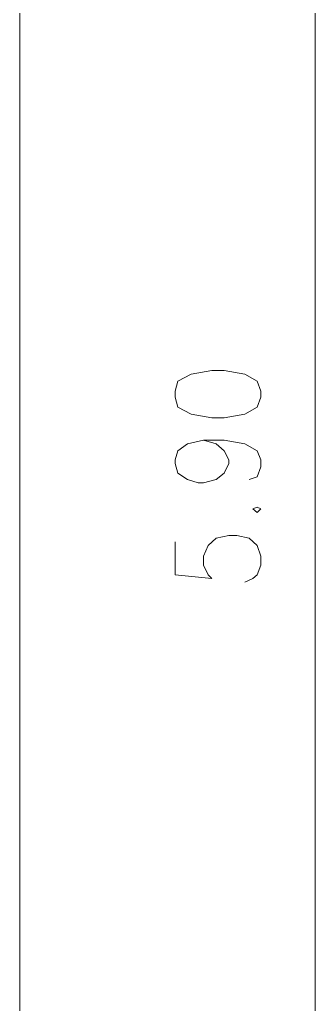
# Model space of a CAD drawing. Header units: millimetres. Extents: x 2928 to 3112, y 1220 to 1280.
# Drawn here: x 3066.547 to 3067.095, y 1268.178 to 1270.002 of the extents above; entities that cross this region are included whole.
import ezdxf

# ---------------------------------------------------------------- set-up
doc = ezdxf.new("R2010")
doc.units = ezdxf.units.MM

msp = doc.modelspace()

# ---------------------------------------------------------------- linework, layer by layer
at = {"color": 253, "linetype": 'Continuous', "lineweight": 5, "true_color": 0x9a9a9a}
for points in [[(3066.54721, 1268.15632), (3066.54721, 1274.95752), (3066.54721, 1274.95752)], [(3067.09468, 1274.95752), (3067.09468, 1263.35314), (3067.09468, 1263.35314)]]:
    msp.add_lwpolyline(points, dxfattribs=at)
at = {"color": 7, "linetype": 'Continuous', "lineweight": 20, "true_color": 0x000007}
for points in [[(3066.83501, 1269.30254), (3066.83997, 1269.28434), (3066.86478, 1269.27111), (3066.90282, 1269.2645), (3066.92598, 1269.2645), (3066.96402, 1269.27111), (3066.98717, 1269.28434), (3066.99379, 1269.30254), (3066.99379, 1269.31411), (3066.98717, 1269.33231), (3066.96402, 1269.34554), (3066.92598, 1269.35216), (3066.90282, 1269.35216), (3066.86478, 1269.34554), (3066.83997, 1269.33231), (3066.83501, 1269.31411)], [(3066.9789, 1269.09579), (3066.98717, 1269.08917), (3066.99379, 1269.09579), (3066.98717, 1269.0991)]]:
    msp.add_lwpolyline(points, close=True, dxfattribs=at)
for points in [[(3066.88793, 1269.22315), (3066.91109, 1269.21653), (3066.92598, 1269.2033), (3066.93425, 1269.18676), (3066.93425, 1269.18014), (3066.92598, 1269.16195), (3066.91109, 1269.15037), (3066.88793, 1269.14375), (3066.87801, 1269.14375), (3066.85816, 1269.15037), (3066.83997, 1269.16195), (3066.83501, 1269.18014), (3066.83501, 1269.18676), (3066.83997, 1269.2033), (3066.85816, 1269.21653), (3066.88793, 1269.22315), (3066.92598, 1269.22315), (3066.96402, 1269.21653), (3066.98717, 1269.2033), (3066.99379, 1269.18676), (3066.99379, 1269.17353), (3066.98717, 1269.15533), (3066.97229, 1269.15037)], [(3066.83501, 1269.03459), (3066.83501, 1268.97339), (3066.90282, 1268.96678), (3066.8962, 1268.97339), (3066.88793, 1268.99159), (3066.88793, 1269.00813), (3066.8962, 1269.02797), (3066.91109, 1269.04121), (3066.93425, 1269.04617), (3066.94913, 1269.04617), (3066.97229, 1269.04121), (3066.98717, 1269.02797), (3066.99379, 1269.00813), (3066.99379, 1268.99159), (3066.98717, 1268.97339), (3066.9789, 1268.96678), (3066.96402, 1268.96016)]]:
    msp.add_lwpolyline(points, dxfattribs=at)

doc.saveas('drawing.dxf')
